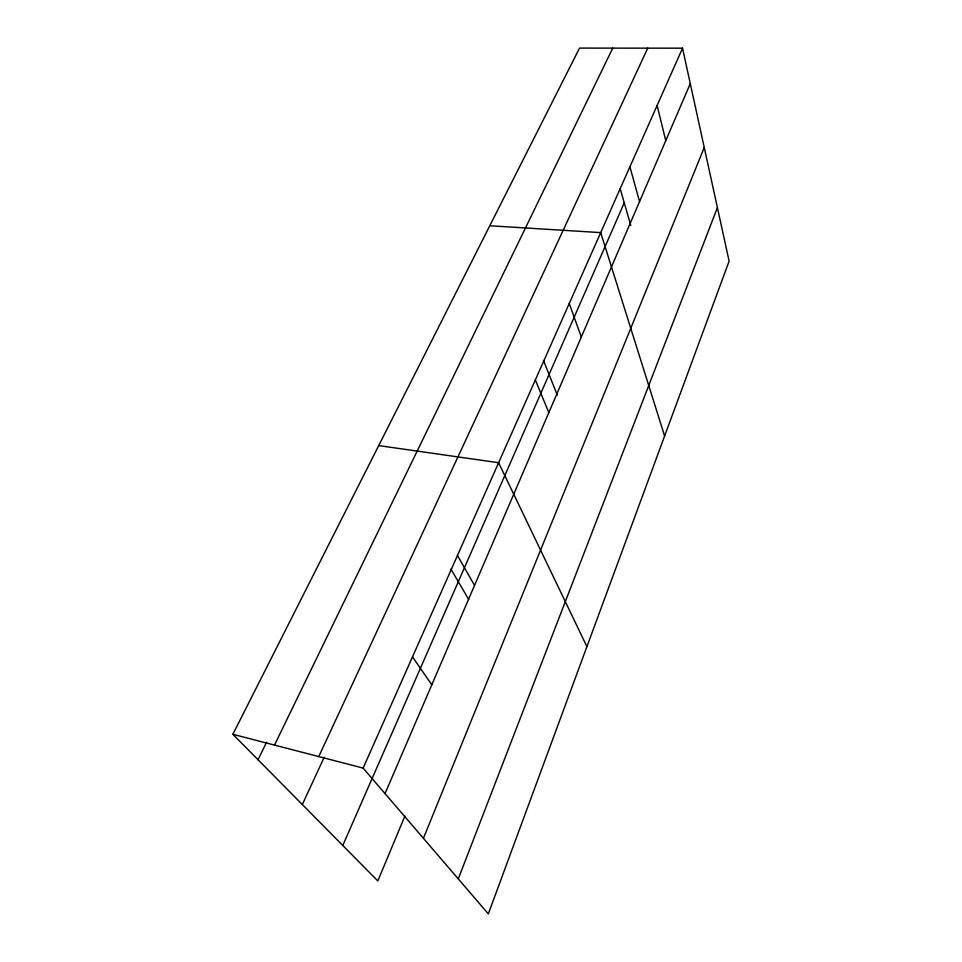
<?xml version="1.0" encoding="UTF-8"?>
<svg xmlns="http://www.w3.org/2000/svg" width="962" height="962" viewBox="0 0 962 962"><rect width="100%" height="100%" fill="white"/><g stroke="black" fill="none" stroke-linecap="round" stroke-linejoin="round"><path stroke-width="1.44" d="M458.285 878.907L717.411 207.636M423.412 838.299L704.256 147.511M404.93 816.029L377.813 880.915L232.876 734.283L579.533 48.1L682.527 48.184L729.124 261.147L488.323 913.9L363.143 768.097L232.876 734.283M385.028 793.59L690.283 83.598M342.785 845.466L624.254 202.838M363.143 768.097L682.527 48.184M302.333 804.545L324.17 757.298M318.759 756.577L647.763 48.148M274.495 745.081L612.758 48.124M258.032 759.727L266.618 742.183M489.778 225.757L600.697 232.612L664.61 436.026M378.715 445.586L498.617 462.722L586.916 646.632M412.494 656.842L431.794 684.836M450.901 569.047L468.698 599.47M457.467 555.471L474.531 585.425M535.341 379.942L548.821 412.614M543.506 360.534L557.275 395.081M569.263 303.475L581.313 337.061M620.129 188.564L630.783 225.397M629.906 166.787L639.55 201.587M657.118 105.447L665.764 140.62"/></g></svg>
